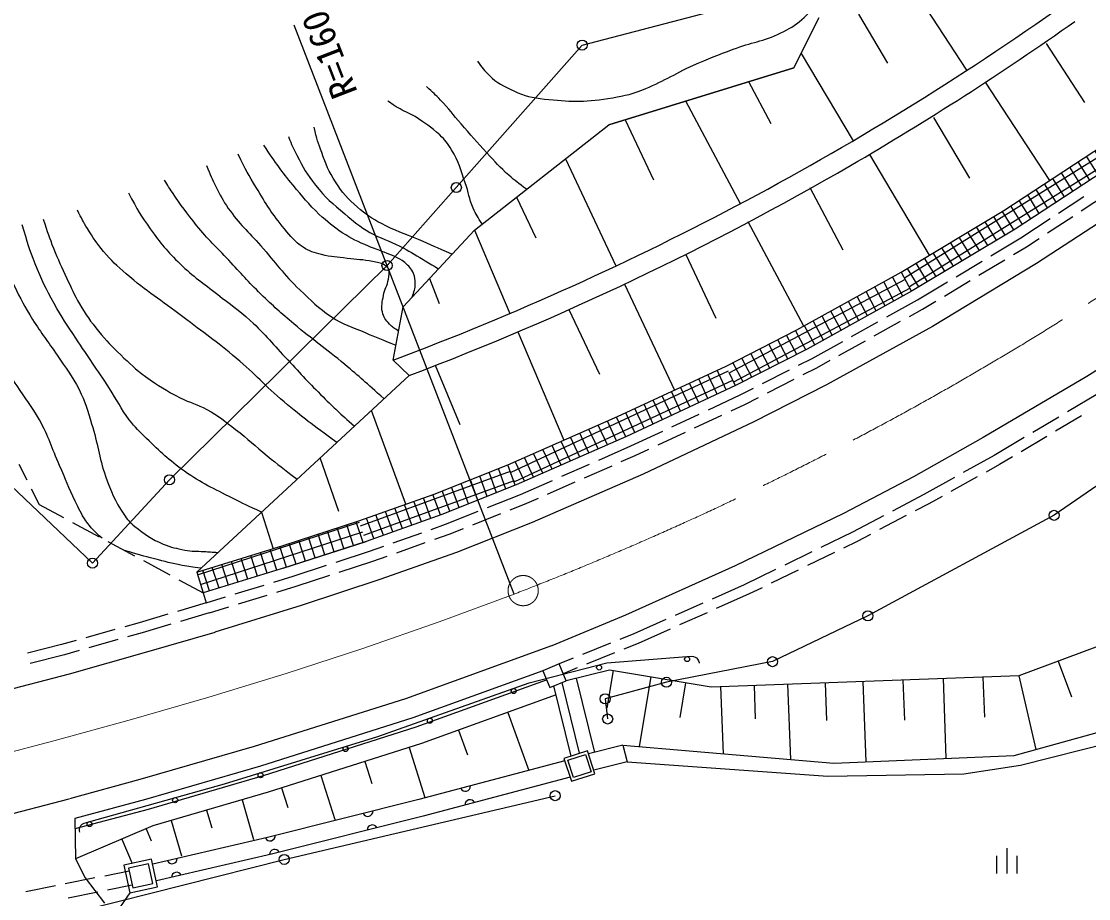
# Model space of a CAD drawing. Units: millimetres, scale not verified. Extents: x 40000 to 680000, y 20000 to 380000.
# Drawn here: x 143324 to 196320, y 266048 to 309624 of the extents above; entities that cross this region are included whole.
import ezdxf
from ezdxf.enums import TextEntityAlignment as Align

# ---------------------------------------------------------------- set-up
doc = ezdxf.new("R2010")
doc.units = ezdxf.units.MM
doc.header["$LTSCALE"] = 1000
doc.linetypes.add('CHAIN', pattern=[18.5, 12, -1.5, 3.5, -1.5])
for name, color, linetype, lineweight in [('M-BGD', 7, 'Continuous', 25), ('M-BMK', 2, 'CHAIN', 13), ('M-BMK-ROW', 30, 'Continuous', 25), ('M-STR-STRC', 7, 'Continuous', 25)]:
    doc.layers.add(name, color=color, linetype=linetype, lineweight=lineweight)
doc.styles.add('ＭＳ ゴシック', font='')
doc.styles.get('ＭＳ ゴシック').set_extended_font_data('MS Gothic')

msp = doc.modelspace()

# ---------------------------------------------------------------- hatches: boundary and pattern name
at = {"layer": 'M-BGD'}
h = msp.add_hatch(dxfattribs=at)
h.set_pattern_fill('USER', color=256, style=0, pattern_type=2)
h.set_pattern_definition([(32, (186641, 296550), (-264.96, 424.024), []), (122, (186641, 296550), (-424.024, -264.96), [])])
h.paths.add_polyline_path([(187018, 297171), (192103, 300223), (197057, 303469), (197667, 302578), (192677, 299308), (187558, 296236)])
h = msp.add_hatch(dxfattribs=at)
h.set_pattern_fill('USER', color=256, style=0, pattern_type=2)
h.set_pattern_definition([(28, (177938, 291883), (-234.736, 441.474), []), (118, (177938, 291883), (-441.474, -234.736), [])])
h.paths.add_polyline_path([(178315, 292504), (181833, 294294), (187018, 297171), (187558, 296236), (182340, 293340), (178789, 291533)])
h = msp.add_hatch(dxfattribs=at)
h.set_pattern_fill('USER', color=256, style=0, pattern_type=2)
h.set_pattern_definition([(25, (167107, 286976), (-211.31, 453.154), []), (115, (167107, 286976), (-453.154, -211.31), [])])
h.paths.add_polyline_path([(167485, 287597), (172933, 289990), (178315, 292504), (178789, 291533), (173378, 289007), (167901, 286600)])
h = msp.add_hatch(dxfattribs=at)
h.set_pattern_fill('USER', color=256, style=0, pattern_type=2)
h.set_pattern_definition([(20, (161659, 284582), (-171.01, 469.846), []), (110, (161659, 284582), (-469.846, -171.01), [])])
h.paths.add_polyline_path([(160090, 284816), (163826, 286144), (167485, 287597), (167901, 286600), (164207, 285133), (160439, 283793)])
h = msp.add_hatch(dxfattribs=at)
h.set_pattern_fill('USER', color=256, style=0, pattern_type=2)
h.set_pattern_definition([(18, (155855, 282830), (-154.51, 475.53), []), (108, (155855, 282830), (-475.53, -154.51), [])])
h.paths.add_polyline_path([(152036, 282268), (156333, 283589), (160090, 284816), (160439, 283793), (156659, 282560), (152353, 281235)])

# ---------------------------------------------------------------- linework, layer by layer
for p, q in [((190271, 307191), (188265, 310256)), ((181686, 307308), (182945, 309811)), ((184893, 309974), (186329, 307544)), ((167788, 281173), (156870, 309438)), ((196138, 305598), (194221, 308526)), ((182051, 308033), (184622, 303683)), ((172493, 304479), (181687, 307308)), ((181686, 307308), (172493, 304479)), ((180563, 304526), (179452, 306620)), ((194396, 301726), (191202, 306604)), ((179025, 300567), (176324, 305657)), ((173310, 304730), (174717, 301753)), ((188623, 304853), (190404, 301840)), ((165819, 299255), (172493, 304479)), ((165820, 299255), (172493, 304479)), ((192103, 300223), (197057, 303469)), ((170338, 302792), (172850, 297475)), ((185440, 303017), (188404, 298003)), ((197667, 302578), (192677, 299308)), ((184132, 298258), (182492, 301350)), ((195951, 300210), (197206, 301032)), ((167911, 300893), (168866, 298871)), ((194830, 300097), (196084, 300919)), ((187018, 297171), (192103, 300223)), ((182173, 294483), (179419, 299673)), ((192953, 298868), (194412, 299823)), ((194279, 299114), (195533, 299936)), ((162275, 295446), (165819, 299255)), ((165820, 299255), (167578, 295114)), ((192677, 299308), (187558, 296236)), ((191458, 297970), (192953, 298868)), ((192583, 298039), (193230, 298427)), ((193230, 298427), (193860, 298840)), ((176311, 298046), (177807, 294881)), ((189743, 296940), (191029, 297712)), ((190868, 297010), (192154, 297782)), ((163586, 296855), (164073, 295611)), ((181833, 294294), (187018, 297171)), ((173277, 296571), (175762, 291312)), ((187818, 295785), (189314, 296683)), ((189154, 295980), (190440, 296752)), ((187558, 296236), (182340, 293340)), ((186294, 294940), (187818, 295785)), ((188078, 295335), (188725, 295723)), ((161789, 292800), (162275, 295446)), ((170514, 295303), (172028, 292097)), ((187421, 294970), (188078, 295335)), ((184545, 293969), (185857, 294697)), ((185672, 294000), (186983, 294727)), ((167969, 294194), (170253, 288813)), ((178315, 292504), (181833, 294294)), ((182584, 292881), (184108, 293727)), ((183923, 293029), (185235, 293757)), ((182340, 293340), (178789, 291533)), ((161789, 292800), (162576, 292028)), ((181914, 292541), (182584, 292881)), ((182828, 292422), (183486, 292787)), ((152036, 282268), (162576, 292028)), ((165112, 289585), (163896, 292535)), ((172933, 289990), (178315, 292504)), ((180132, 291633), (181469, 292314)), ((182150, 292077), (182828, 292422)), ((178789, 291533), (173378, 289007)), ((180368, 291170), (181705, 291850)), ((177437, 290328), (179017, 291066)), ((179017, 291066), (179686, 291407)), ((196773, 291115), (195274, 290225)), ((178565, 290281), (179245, 290599)), ((179245, 290599), (179922, 290943)), ((162408, 285640), (160709, 290299)), ((167485, 287597), (172933, 289990)), ((175625, 289482), (176984, 290117)), ((176753, 289435), (178112, 290069)), ((194844, 289969), (193555, 289203)), ((195970, 290033), (194681, 289267)), ((173378, 289007), (167901, 286600)), ((173593, 288533), (175172, 289271)), ((174941, 288588), (176300, 289223)), ((193125, 288947), (191627, 288057)), ((194251, 289011), (192961, 288245)), ((171992, 287829), (173593, 288533)), ((173808, 288059), (174488, 288377)), ((159084, 285273), (158169, 287947)), ((173115, 287755), (173808, 288059)), ((191627, 288057), (190097, 287208)), ((192531, 287990), (191886, 287606)), ((143203, 287634), (143594, 286856)), ((163826, 286144), (167485, 287597)), ((170161, 287025), (171534, 287628)), ((171284, 286950), (172657, 287554)), ((191886, 287606), (191225, 287239)), ((168102, 286120), (169703, 286824)), ((169453, 286146), (170826, 286749)), ((189660, 286966), (188131, 286117)), ((190788, 286997), (189476, 286269)), ((143819, 286409), (144211, 285631)), ((167901, 286600), (164207, 285133)), ((160090, 284816), (163826, 286144)), ((166478, 285475), (168102, 286120)), ((168302, 285640), (168995, 285945)), ((188131, 286117), (186583, 285303)), ((188378, 285660), (187709, 285308)), ((189039, 286026), (188378, 285660)), ((144211, 285631), (145422, 284977)), ((155251, 285246), (155834, 283426)), ((164207, 285133), (160439, 283793)), ((164390, 284646), (166013, 285291)), ((165741, 284623), (167135, 285177)), ((167599, 285361), (168302, 285640)), ((145862, 284740), (147182, 284027)), ((156333, 283589), (160090, 284816)), ((163676, 284392), (164390, 284646)), ((186140, 285070), (184592, 284256)), ((187266, 285075), (185939, 284377)), ((161791, 283722), (163205, 284225)), ((163851, 283903), (164573, 284159)), ((164573, 284159), (165276, 284439)), ((184592, 284256), (183024, 283493)), ((185496, 284144), (184827, 283792)), ((147622, 283790), (148942, 283077)), ((152036, 282268), (156333, 283589)), ((160439, 283793), (156659, 282560)), ((160606, 283301), (161320, 283555)), ((161967, 283233), (163380, 283735)), ((184827, 283792), (184150, 283463)), ((158949, 282760), (160606, 283301)), ((160774, 282809), (161496, 283065)), ((182574, 283274), (181226, 282618)), ((183701, 283244), (182352, 282588)), ((149382, 282840), (150702, 282127)), ((156659, 282560), (152353, 281235)), ((156816, 282064), (158474, 282605)), ((159112, 282266), (160774, 282809)), ((152036, 282268), (152353, 281235)), ((155856, 281768), (156816, 282064)), ((156974, 281568), (158636, 282111)), ((180776, 282399), (179208, 281637)), ((181902, 282369), (180553, 281713)), ((151142, 281889), (152353, 281235)), ((153944, 281181), (155378, 281622)), ((156011, 281272), (156974, 281568)), ((179208, 281637), (177618, 280930)), ((180104, 281494), (179427, 281165)), ((152353, 281235), (152506, 280738)), ((152506, 280738), (153466, 281034)), ((154099, 280684), (155533, 281125)), ((179427, 281165), (177829, 280455)), ((152506, 280738), (151082, 280317)), ((152659, 280241), (153621, 280537)), ((177161, 280727), (175790, 280118)), ((150602, 280175), (149179, 279754)), ((152653, 280240), (151228, 279818)), ((175333, 279915), (173742, 279209)), ((177372, 280252), (176001, 279643)), ((200408, 279932), (192858, 277116)), ((147974, 279415), (146530, 279008)), ((149179, 279754), (148455, 279550)), ((150748, 279676), (149323, 279254)), ((175544, 279440), (173946, 278730)), ((146049, 278872), (145325, 278669)), ((148113, 278914), (146669, 278507)), ((149323, 279254), (148595, 279049)), ((173742, 279209), (173046, 278926)), ((145325, 278669), (143635, 278237)), ((146188, 278372), (145460, 278166)), ((172583, 278738), (171193, 278175)), ((172782, 278258), (171392, 277695)), ((173946, 278730), (173245, 278446)), ((145460, 278166), (143766, 277733)), ((170033, 277705), (169219, 277364)), ((170729, 277987), (170033, 277705)), ((170381, 276871), (170033, 277705)), ((194808, 277843), (195468, 276073)), ((169219, 277364), (162759, 275033)), ((169219, 277364), (169567, 276531)), ((170928, 277507), (170228, 277223)), ((172521, 277405), (170381, 276871)), ((172709, 277374), (172397, 275504)), ((177581, 276561), (172521, 277405)), ((169388, 276894), (162919, 274559)), ((169567, 276531), (170381, 276871)), ((171041, 273268), (170173, 276784)), ((170866, 276992), (171784, 273314)), ((174579, 277062), (174002, 273602)), ((176309, 276773), (176020, 275043)), ((192858, 277116), (177581, 276561)), ((179708, 276638), (179769, 274974)), ((181373, 276699), (181508, 272966)), ((183239, 276766), (183307, 274900)), ((185105, 276834), (185250, 272850)), ((187098, 276907), (187170, 274914)), ((189090, 276979), (189234, 273019)), ((191070, 277051), (191142, 275071)), ((192858, 277116), (193702, 273462)), ((169872, 276165), (163192, 273754)), ((170621, 273132), (169762, 276612)), ((178044, 276578), (178165, 273249)), ((167479, 275301), (168519, 272420)), ((162759, 275033), (155193, 272629)), ((162919, 274559), (155339, 272151)), ((192616, 273162), (198445, 274772)), ((165032, 274418), (165474, 273195)), ((192942, 272686), (199041, 274226)), ((163192, 273754), (155587, 271338)), ((162577, 273559), (163365, 271079)), ((173196, 273671), (171484, 273238)), ((173196, 273671), (173405, 272847)), ((173196, 273671), (183665, 272783)), ((171433, 273394), (170269, 273018)), ((170269, 273018), (170639, 271876)), ((170458, 272921), (171336, 273205)), ((171336, 273205), (171613, 272349)), ((171802, 272252), (171433, 273394)), ((183665, 272783), (192616, 273162)), ((155193, 272629), (149492, 270967)), ((160385, 272862), (160733, 271766)), ((170312, 272886), (163069, 270971)), ((170735, 272065), (170458, 272921)), ((173405, 272847), (171746, 272427)), ((173405, 272847), (183367, 272134)), ((190125, 272250), (192942, 272686)), ((155339, 272151), (149626, 270485)), ((158192, 272166), (158889, 269973)), ((170577, 272077), (163281, 270148)), ((170639, 271876), (171802, 272252)), ((171613, 272349), (170735, 272065)), ((183367, 272134), (190125, 272250)), ((155587, 271338), (149855, 269666)), ((156241, 271546), (156551, 270570)), ((149492, 270967), (145978, 270032)), ((154281, 270957), (154854, 268992)), ((163069, 270971), (155553, 269087)), ((149626, 270485), (145987, 269517)), ((152522, 270444), (152778, 269565)), ((145978, 270032), (146012, 268031)), ((150763, 269931), (151276, 268173)), ((163281, 270148), (155752, 268261)), ((149855, 269666), (146012, 268031)), ((149519, 269523), (149776, 268920)), ((148313, 269010), (148826, 267803)), ((155553, 269087), (149848, 267757)), ((155752, 268261), (150030, 266927)), ((191767, 267302), (191767, 268177)), ((192267, 267302), (192267, 268552)), ((192767, 267302), (192767, 268177)), ((146012, 268031), (146498, 267090)), ((149791, 268015), (148415, 267713)), ((148415, 267713), (148715, 266341)), ((149639, 267777), (148653, 267561)), ((149854, 266795), (149639, 267777)), ((150092, 266643), (149791, 268015)), ((148685, 267417), (147467, 267174)), ((148653, 267561), (148868, 266580)), ((145015, 266686), (143544, 266393)), ((146977, 267077), (145506, 266784)), ((146498, 267090), (147460, 265818)), ((147605, 266488), (148834, 266733)), ((148715, 266341), (150092, 266643)), ((148868, 266580), (149854, 266795)), ((145644, 266097), (147115, 266391)), ((148715, 266341), (147869, 265109))]:
    msp.add_line(p, q, dxfattribs=at)
for centre, radius, start, end in [((110174, 430339), 146906, 290.57004, 305.59012), ((110130, 430424), 148000, 300.1664, 305.2919), ((110130, 430424), 148000, 290.75422, 300.1664), ((165369, 271637), 256, 207.4908, 2.1301), ((165598, 270702), 256, 27.4908, 182.1301), ((160527, 270392), 256, 206.7458, 1.3851), ((160755, 269457), 256, 26.7458, 181.3851), ((155677, 269177), 256, 206.7458, 1.3851), ((155905, 268242), 256, 26.7458, 181.3851), ((150809, 268039), 256, 205.809, 0.4482), ((151035, 267103), 256, 25.809, 180.4482)]:
    msp.add_arc(centre, radius, start, end, dxfattribs=at)
for points, knots in [([(165974, 307649), (166197, 307312), (166298, 307195), (166551, 306946), (166954, 306550), (167267, 306423), (167773, 306173), (168326, 305900), (168686, 305832), (169299, 305765), (170521, 305631), (171233, 305597), (172447, 305793), (173118, 305902), (173503, 305961), (174137, 306207), (175172, 306610), (175685, 306988), (176699, 307444), (177454, 307784), (177891, 307943), (178665, 308237), (179579, 308585), (180154, 308621), (181034, 309048), (181466, 309257), (181713, 309388), (182072, 309707), (182409, 310007), (182608, 310204), (182777, 310623), (183012, 311207), (182885, 311602), (182902, 312232), (182924, 313039), (182834, 313491), (182836, 314298), (182839, 315045), (182792, 315469), (182895, 316208), (182941, 316540), (182957, 316662), (183044, 317052)], [0, 0, 0, 0, 1, 1, 1, 2, 2, 2, 3, 3, 3, 4, 4, 4, 5, 5, 5, 6, 6, 6, 7, 7, 7, 8, 8, 8, 9, 9, 9, 10, 10, 10, 11, 11, 11, 12, 12, 12, 13, 13, 13, 14, 14, 14, 14]), ([(168409, 301283), (167986, 301591), (167863, 301690), (167534, 301976), (167073, 302378), (166855, 302647), (166438, 303095), (165925, 303646), (165652, 303969), (165156, 304536), (164757, 304992), (164567, 305277), (164143, 305711), (163878, 305982), (163784, 306076), (163443, 306385)], [0, 0, 0, 0, 1, 1, 1, 2, 2, 2, 3, 3, 3, 4, 4, 4, 5, 5, 5, 5]), ([(166209, 299560), (165980, 299904), (165911, 300026), (165761, 300346), (165541, 300810), (165544, 301118), (165368, 301600), (165130, 302254), (165063, 302659), (164690, 303247), (164492, 303558), (164374, 303738), (164098, 303984), (163653, 304380), (163376, 304574), (162871, 304891), (162549, 305092), (162333, 305140), (162010, 305339), (161817, 305457), (161749, 305500), (161526, 305659)], [0, 0, 0, 0, 1, 1, 1, 2, 2, 2, 3, 3, 3, 4, 4, 4, 5, 5, 5, 6, 6, 6, 7, 7, 7, 7]), ([(164706, 298059), (163897, 298412), (163694, 298500), (163045, 298781), (162327, 299093), (161895, 299205), (161208, 299576), (160713, 299844), (160443, 300020), (160017, 300387), (159524, 300813), (159278, 301100), (158924, 301646), (158581, 302174), (158456, 302513), (158237, 303103), (158059, 303584), (158006, 303767), (157856, 304361)], [0, 0, 0, 0, 1, 1, 1, 2, 2, 2, 3, 3, 3, 4, 4, 4, 5, 5, 5, 6, 6, 6, 6]), ([(156585, 303911), (156760, 303467), (156823, 303334), (157002, 302977), (157309, 302363), (157510, 302027), (157936, 301488), (158429, 300864), (158776, 300570), (159384, 300057), (159844, 299668), (160104, 299443), (160627, 299144), (161183, 298827), (161547, 298751), (162114, 298455), (162576, 298215), (162824, 298061), (163271, 297794), (163569, 297617), (163665, 297559), (164030, 297333)], [0, 0, 0, 0, 1, 1, 1, 2, 2, 2, 3, 3, 3, 4, 4, 4, 5, 5, 5, 6, 6, 6, 7, 7, 7, 7]), ([(162722, 295927), (162827, 296205), (162885, 296326), (162883, 296593), (162881, 296795), (162880, 296917), (162800, 297102), (162691, 297352), (162572, 297472), (162360, 297643), (162012, 297922), (161750, 297982), (161339, 298155), (161039, 298282), (160858, 298320), (160559, 298451), (160037, 298682), (159733, 298803), (159261, 299125), (158789, 299447), (158530, 299643), (158117, 300037), (157567, 300561), (157299, 300897), (156815, 301482), (156200, 302225), (156016, 302513), (155361, 303478)], [0, 0, 0, 0, 1, 1, 1, 2, 2, 2, 3, 3, 3, 4, 4, 4, 5, 5, 5, 6, 6, 6, 7, 7, 7, 8, 8, 8, 9, 9, 9, 9]), ([(162053, 294239), (161841, 294370), (161758, 294429), (161607, 294591), (161421, 294791), (161305, 294925), (161249, 295192), (161184, 295501), (161251, 295688), (161304, 295999), (161360, 296331), (161498, 296492), (161554, 296824), (161585, 297012), (161626, 297135), (161554, 297311), (161512, 297414), (161455, 297461), (161361, 297521), (161155, 297650), (161000, 297638), (160763, 297690), (160278, 297797), (159995, 297783), (159503, 297851), (159006, 297921), (158718, 297916), (158231, 298041), (157858, 298137), (157632, 298188), (157313, 298404), (156893, 298689), (156713, 298927), (156388, 299316), (155765, 300063), (155483, 300537), (154985, 301372), (154608, 302004), (154484, 302231), (154083, 303026)], [0, 0, 0, 0, 1, 1, 1, 2, 2, 2, 3, 3, 3, 4, 4, 4, 5, 5, 5, 6, 6, 6, 7, 7, 7, 8, 8, 8, 9, 9, 9, 10, 10, 10, 11, 11, 11, 12, 12, 12, 13, 13, 13, 13]), ([(152512, 302470), (152722, 301965), (152784, 301821), (152987, 301418), (153206, 300983), (153323, 300733), (153601, 300333), (154147, 299544), (154578, 299199), (155210, 298477), (155966, 297614), (156337, 297081), (157157, 296280), (157728, 295723), (158051, 295402), (158713, 294957), (159317, 294552), (159731, 294456), (160398, 294165), (160989, 293908), (161188, 293828), (161925, 293541)], [0, 0, 0, 0, 1, 1, 1, 2, 2, 2, 3, 3, 3, 4, 4, 4, 5, 5, 5, 6, 6, 6, 7, 7, 7, 7]), ([(161335, 290878), (160406, 291711), (160155, 291931), (159379, 292584), (158415, 293394), (157820, 293782), (156858, 294595), (156201, 295150), (155841, 295472), (155223, 296071), (154572, 296701), (154247, 297094), (153628, 297755), (152998, 298428), (152603, 298769), (152025, 299487), (151527, 300107), (151265, 300469), (150822, 301129), (150665, 301363), (150612, 301440), (150427, 301732)], [0, 0, 0, 0, 1, 1, 1, 2, 2, 2, 3, 3, 3, 4, 4, 4, 5, 5, 5, 6, 6, 6, 7, 7, 7, 7]), ([(148640, 301100), (149104, 300246), (149254, 299980), (149729, 299315), (150247, 298590), (150568, 298198), (151206, 297576), (151881, 296918), (152345, 296646), (153079, 296055), (153706, 295551), (154092, 295310), (154688, 294769), (155471, 294057), (155824, 293570), (156554, 292803), (157238, 292085), (157598, 291660), (158306, 290966), (158900, 290384), (159105, 290196), (159864, 289516)], [0, 0, 0, 0, 1, 1, 1, 2, 2, 2, 3, 3, 3, 4, 4, 4, 5, 5, 5, 6, 6, 6, 7, 7, 7, 7]), ([(158993, 288710), (157720, 289633), (157357, 289895), (156367, 290727), (155407, 291535), (154958, 292087), (153999, 292895), (152997, 293739), (152387, 294150), (151347, 294946), (150248, 295787), (149572, 296183), (148527, 297090), (148064, 297492), (147794, 297715), (147408, 298192), (147067, 298615), (146884, 298863), (146604, 299329), (146393, 299680), (146323, 299810), (146107, 300252)], [0, 0, 0, 0, 1, 1, 1, 2, 2, 2, 3, 3, 3, 4, 4, 4, 5, 5, 5, 6, 6, 6, 7, 7, 7, 7]), ([(155251, 285246), (154556, 285565), (154368, 285659), (153810, 285941), (152855, 286425), (152294, 286664), (151420, 287281), (150629, 287840), (150245, 288234), (149546, 288904), (149188, 289248), (148986, 289443), (148683, 289836), (148242, 290405), (148093, 290792), (147700, 291395), (147062, 292377), (146668, 292904), (146029, 293885), (145596, 294549), (145340, 294913), (144954, 295606), (144538, 296350), (144333, 296786), (144017, 297578), (143721, 298321), (143638, 298597), (143368, 299521)], [0, 0, 0, 0, 1, 1, 1, 2, 2, 2, 3, 3, 3, 4, 4, 4, 5, 5, 5, 6, 6, 6, 7, 7, 7, 8, 8, 8, 9, 9, 9, 9]), ([(144410, 299799), (144637, 299105), (144702, 298911), (144922, 298354), (145158, 297758), (145315, 297434), (145587, 296853), (145819, 296359), (145925, 296067), (146205, 295598), (146540, 295038), (146748, 294733), (147161, 294228), (147558, 293743), (147807, 293493), (148257, 293058), (148717, 292613), (148977, 292360), (149495, 291985), (150132, 291523), (150507, 291284), (151207, 290926), (151712, 290668), (152042, 290622), (152537, 290349), (153132, 290020), (153424, 289766), (153964, 289353), (154599, 288867), (154914, 288544), (155537, 288043), (156110, 287582), (156299, 287436), (157020, 286884)], [0, 0, 0, 0, 1, 1, 1, 2, 2, 2, 3, 3, 3, 4, 4, 4, 5, 5, 5, 6, 6, 6, 7, 7, 7, 8, 8, 8, 9, 9, 9, 10, 10, 10, 11, 11, 11, 11]), ([(141915, 299133), (142360, 297879), (142475, 297494), (142964, 296501), (143294, 295829), (143487, 295455), (143882, 294820), (144329, 294103), (144639, 293740), (145105, 293035), (145540, 292379), (145834, 292040), (146190, 291339), (146511, 290707), (146596, 290310), (146812, 289636), (147135, 288631), (147154, 288018), (147511, 287025), (147786, 286260), (147948, 285817), (148408, 285147), (148590, 284883), (148702, 284731), (148957, 284537), (149475, 284142), (149772, 283905), (150374, 283656), (150772, 283491), (151016, 283447), (151439, 283365), (151805, 283293), (152018, 283314), (152390, 283290), (152665, 283271), (152753, 283266), (153094, 283248)], [0, 0, 0, 0, 1, 1, 1, 2, 2, 2, 3, 3, 3, 4, 4, 4, 5, 5, 5, 6, 6, 6, 7, 7, 7, 8, 8, 8, 9, 9, 9, 10, 10, 10, 11, 11, 11, 12, 12, 12, 12]), ([(147330, 283947), (146938, 284313), (146795, 284442), (146529, 284820), (146281, 285174), (146191, 285404), (146002, 285792), (145671, 286470), (145528, 286869), (145223, 287560), (144831, 288448), (144693, 288985), (144220, 289832), (143836, 290519), (143547, 290858), (143111, 291513), (142605, 292272), (142258, 292657), (141809, 293451), (141443, 294097), (141350, 294515), (141074, 295205), (140553, 296507), (140419, 296957), (139872, 298588)], [0, 0, 0, 0, 1, 1, 1, 2, 2, 2, 3, 3, 3, 4, 4, 4, 5, 5, 5, 6, 6, 6, 7, 7, 7, 8, 8, 8, 8]), ([(152243, 282460), (151793, 282518), (151668, 282538), (151302, 282604), (150766, 282702), (150471, 282785), (149944, 282920), (149353, 283071), (149160, 283130), (148442, 283347)], [0, 0, 0, 0, 1, 1, 1, 2, 2, 2, 3, 3, 3, 3])]:
    msp.add_open_spline(points, degree=3, knots=knots, dxfattribs=at)
at = {"layer": 'M-BMK'}
msp.add_lwpolyline([(129431, 269924), (133313, 270891), (137192, 271867), (141066, 272863), (144933, 273888), (148790, 274952), (152635, 276064), (156466, 277235), (160280, 278474), (164074, 279791), (167788, 281173)], dxfattribs=at)
msp.add_circle((168241, 281349), 750, dxfattribs=at)
msp.add_arc((110125, 430430), 160008, 291.12322, 327.10492, dxfattribs=at)
at = {"layer": 'M-BMK-ROW'}
for p, q in [((171173, 308444), (179729, 310680)), ((164921, 301373), (171173, 308444)), ((161481, 297497), (164921, 301373)), ((150681, 286855), (161481, 297497)), ((203237, 291064), (194603, 285088)), ((140073, 289148), (146857, 282718)), ((146857, 282718), (150681, 286855)), ((194603, 285088), (185361, 280096)), ((185361, 280096), (180626, 277820)), ((180626, 277820), (175355, 276796)), ((175355, 276796), (172314, 275971)), ((172314, 275971), (172437, 274972)), ((156379, 267999), (169832, 271164)), ((146414, 265483), (156379, 267999))]:
    msp.add_line(p, q, dxfattribs=at)
for centre in [(171174, 308444), (164922, 301373), (161482, 297497), (150681, 286856), (194603, 285088), (146857, 282718), (185361, 280096), (180626, 277820), (175355, 276796), (172314, 275971), (172437, 274972), (169832, 271164), (156380, 267998)]:
    msp.add_circle(centre, 250, dxfattribs=at)
at = {"layer": 'M-STR-STRC'}
for p, q in [((198818, 300916), (193727, 297589)), ((193727, 297589), (188564, 294471)), ((188564, 294471), (183297, 291567)), ((199571, 294117), (196237, 291979)), ((183297, 291567), (179698, 289730)), ((196237, 291979), (191087, 288949)), ((179698, 289730), (174194, 287134)), ((191087, 288949), (187629, 287005)), ((174194, 287134), (168692, 284728)), ((187629, 287005), (184148, 285179)), ((184148, 285179), (178771, 282577)), ((168692, 284728), (164924, 283234)), ((164924, 283234), (161131, 281893)), ((178771, 282577), (173321, 280136)), ((161131, 281893), (157226, 280611)), ((157226, 280611), (152940, 279286)), ((173321, 280136), (169657, 278614)), ((149553, 278302), (152942, 279287)), ((145710, 277219), (149553, 278302)), ((169654, 278613), (162407, 275977)), ((168533, 276764), (172396, 277756)), ((172396, 277756), (176370, 278069)), ((176370, 278069), (176619, 278089)), ((176619, 278089), (176695, 278080)), ((176695, 278080), (176788, 278042)), ((176788, 278042), (176852, 278002)), ((176852, 278002), (176901, 277946)), ((176901, 277946), (176953, 277860)), ((176953, 277860), (176974, 277786)), ((176974, 277786), (176978, 277741)), ((136013, 274709), (145710, 277219)), ((161028, 274103), (168533, 276764)), ((162407, 275977), (154881, 273609)), ((153409, 271754), (161028, 274103)), ((154881, 273609), (149200, 271963)), ((149200, 271963), (145708, 271006)), ((146678, 269870), (153409, 271754)), ((140670, 269708), (145707, 271006)), ((146345, 269745), (146438, 269802)), ((146438, 269802), (146678, 269870)), ((146205, 269410), (146209, 269505)), ((146221, 269352), (146205, 269410)), ((146209, 269505), (146233, 269589)), ((146233, 269589), (146285, 269682)), ((146285, 269682), (146345, 269745))]:
    msp.add_line(p, q, dxfattribs=at)
for centre in [(176380, 277945), (172013, 277529), (167770, 276361), (163610, 274886), (159422, 273477), (155203, 272176), (150963, 270940), (146712, 269750)]:
    msp.add_circle(centre, 125, dxfattribs=at)

# ---------------------------------------------------------------- texts
at = {"layer": 'M-BGD', "style": 'ＭＳ ゴシック'}
msp.add_text('R=160', height=1320, rotation=111.12, dxfattribs=at).set_placement((160403, 306261), align=Align.BOTTOM_LEFT)

doc.saveas('drawing.dxf')
